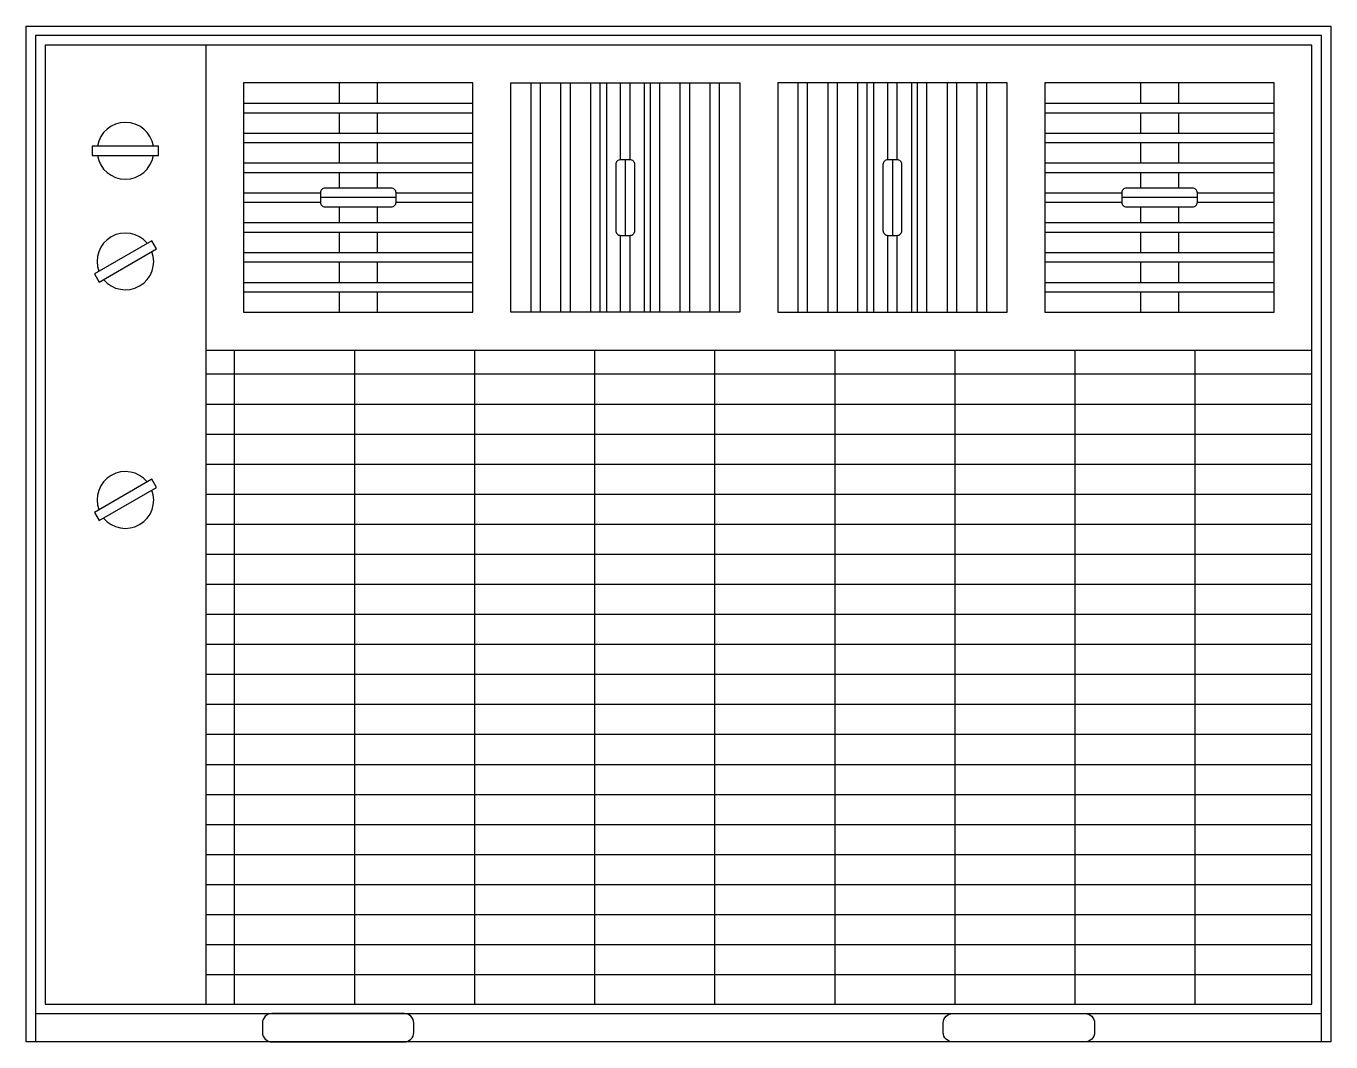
# Model space of a CAD drawing. Header units: millimetres. Extents: x 1427.751 to 1428.441, y 2716.526 to 2717.063.
import ezdxf

# ---------------------------------------------------------------- set-up
doc = ezdxf.new("R2010")
doc.units = ezdxf.units.MM
doc.header["$LTSCALE"] = 10
doc.layers.add('Equipam_diversos', color=1, linetype='Continuous')

msp = doc.modelspace()

# ---------------------------------------------------------------- hatches: boundary and pattern name
at = {"layer": 'Equipam_diversos'}
h = msp.add_hatch(dxfattribs=at)
h.set_pattern_fill('GRATE', color=256, scale=0.02, style=0)
h.paths.add_polyline_path([(1427.84575, 2716.89193), (1427.84575, 2716.54618), (1428.43075, 2716.54618), (1428.43075, 2716.89193)])

# ---------------------------------------------------------------- linework, layer by layer
for p, q in [((1427.84575, 2717.05318), (1427.84575, 2716.54618)), ((1427.91638, 2717.03318), (1427.91638, 2717.0224)), ((1427.93638, 2717.03318), (1427.93638, 2717.0224)), ((1428.01778, 2716.91193), (1428.01778, 2717.03318)), ((1428.02278, 2716.91193), (1428.02278, 2717.03318)), ((1428.03356, 2716.91193), (1428.03356, 2717.03318)), ((1428.03856, 2716.91193), (1428.03856, 2717.03318)), ((1428.04934, 2716.91193), (1428.04934, 2717.03318)), ((1428.05434, 2716.91193), (1428.05434, 2717.03318)), ((1428.05763, 2717.03318), (1428.05763, 2716.91193)), ((1428.06513, 2716.99255), (1428.06513, 2717.03318)), ((1428.07013, 2716.99255), (1428.07013, 2717.03318)), ((1428.07763, 2717.03318), (1428.07763, 2716.91193)), ((1428.08091, 2716.91193), (1428.08091, 2717.03318)), ((1428.08591, 2716.91193), (1428.08591, 2717.03318)), ((1428.09669, 2716.91193), (1428.09669, 2717.03318)), ((1428.10169, 2716.91193), (1428.10169, 2717.03318)), ((1428.11247, 2716.91193), (1428.11247, 2717.03318)), ((1428.11747, 2716.91193), (1428.11747, 2717.03318)), ((1428.15903, 2716.91193), (1428.15903, 2717.03318)), ((1428.16403, 2716.91193), (1428.16403, 2717.03318)), ((1428.17481, 2716.91193), (1428.17481, 2717.03318)), ((1428.17981, 2716.91193), (1428.17981, 2717.03318)), ((1428.19059, 2716.91193), (1428.19059, 2717.03318)), ((1428.19559, 2716.91193), (1428.19559, 2717.03318)), ((1428.19888, 2717.03318), (1428.19888, 2716.91193)), ((1428.20638, 2716.99255), (1428.20638, 2717.03318)), ((1428.21138, 2716.99255), (1428.21138, 2717.03318)), ((1428.21888, 2717.03318), (1428.21888, 2716.91193)), ((1428.22216, 2716.91193), (1428.22216, 2717.03318)), ((1428.22716, 2716.91193), (1428.22716, 2717.03318)), ((1428.23794, 2716.91193), (1428.23794, 2717.03318)), ((1428.24294, 2716.91193), (1428.24294, 2717.03318)), ((1428.25372, 2716.91193), (1428.25372, 2717.03318)), ((1428.25872, 2716.91193), (1428.25872, 2717.03318)), ((1428.34013, 2717.03318), (1428.34013, 2717.0224)), ((1428.36013, 2717.03318), (1428.36013, 2717.0224)), ((1427.86575, 2717.0224), (1427.987, 2717.0224)), ((1428.2895, 2717.0224), (1428.41075, 2717.0224)), ((1427.86575, 2717.0174), (1427.987, 2717.0174)), ((1427.91638, 2717.0174), (1427.91638, 2717.00661)), ((1427.93638, 2717.0174), (1427.93638, 2717.00661)), ((1428.2895, 2717.0174), (1428.41075, 2717.0174)), ((1428.34013, 2717.0174), (1428.34013, 2717.00661)), ((1428.36013, 2717.0174), (1428.36013, 2717.00661)), ((1427.86575, 2717.00661), (1427.987, 2717.00661)), ((1428.2895, 2717.00661), (1428.41075, 2717.00661)), ((1427.86575, 2717.00161), (1427.987, 2717.00161)), ((1427.91638, 2717.00161), (1427.91638, 2716.99083)), ((1427.93638, 2717.00161), (1427.93638, 2716.99083)), ((1428.2895, 2717.00161), (1428.41075, 2717.00161)), ((1428.34013, 2717.00161), (1428.34013, 2716.99083)), ((1428.36013, 2717.00161), (1428.36013, 2716.99083)), ((1428.06763, 2716.99255), (1428.06763, 2716.95255)), ((1428.20888, 2716.99255), (1428.20888, 2716.95255)), ((1427.86575, 2716.99083), (1427.987, 2716.99083)), ((1427.86575, 2716.98583), (1427.987, 2716.98583)), ((1427.91638, 2716.98583), (1427.91638, 2716.97755)), ((1427.93638, 2716.98583), (1427.93638, 2716.97755)), ((1428.2895, 2716.99083), (1428.41075, 2716.99083)), ((1428.2895, 2716.98583), (1428.41075, 2716.98583)), ((1428.34013, 2716.98583), (1428.34013, 2716.97755)), ((1428.36013, 2716.98583), (1428.36013, 2716.97755)), ((1427.86575, 2716.97505), (1427.90638, 2716.97505)), ((1427.94638, 2716.97255), (1427.90638, 2716.97255)), ((1427.94638, 2716.97505), (1427.987, 2716.97505)), ((1428.2895, 2716.97505), (1428.33013, 2716.97505)), ((1428.37013, 2716.97255), (1428.33013, 2716.97255)), ((1428.37013, 2716.97505), (1428.41075, 2716.97505)), ((1427.86575, 2716.97005), (1427.90638, 2716.97005)), ((1427.91638, 2716.96755), (1427.91638, 2716.95927)), ((1427.93638, 2716.96755), (1427.93638, 2716.95927)), ((1427.94638, 2716.97005), (1427.987, 2716.97005)), ((1428.2895, 2716.97005), (1428.33013, 2716.97005)), ((1428.34013, 2716.96755), (1428.34013, 2716.95927)), ((1428.36013, 2716.96755), (1428.36013, 2716.95927)), ((1428.37013, 2716.97005), (1428.41075, 2716.97005)), ((1427.86575, 2716.95927), (1427.987, 2716.95927)), ((1428.2895, 2716.95927), (1428.41075, 2716.95927)), ((1427.86575, 2716.95427), (1427.987, 2716.95427)), ((1427.91638, 2716.95427), (1427.91638, 2716.94349)), ((1427.93638, 2716.95427), (1427.93638, 2716.94349)), ((1428.06513, 2716.91193), (1428.06513, 2716.95255)), ((1428.07013, 2716.91193), (1428.07013, 2716.95255)), ((1428.20638, 2716.91193), (1428.20638, 2716.95255)), ((1428.21138, 2716.91193), (1428.21138, 2716.95255)), ((1428.2895, 2716.95427), (1428.41075, 2716.95427)), ((1428.34013, 2716.95427), (1428.34013, 2716.94349)), ((1428.36013, 2716.95427), (1428.36013, 2716.94349)), ((1427.86575, 2716.94349), (1427.987, 2716.94349)), ((1427.86575, 2716.93849), (1427.987, 2716.93849)), ((1427.91638, 2716.93849), (1427.91638, 2716.92771)), ((1427.93638, 2716.93849), (1427.93638, 2716.92771)), ((1428.2895, 2716.94349), (1428.41075, 2716.94349)), ((1428.2895, 2716.93849), (1428.41075, 2716.93849)), ((1428.34013, 2716.93849), (1428.34013, 2716.92771)), ((1428.36013, 2716.93849), (1428.36013, 2716.92771)), ((1427.86575, 2716.92771), (1427.987, 2716.92771)), ((1428.2895, 2716.92771), (1428.41075, 2716.92771)), ((1427.86575, 2716.92271), (1427.987, 2716.92271)), ((1427.91638, 2716.92271), (1427.91638, 2716.91193)), ((1427.93638, 2716.92271), (1427.93638, 2716.91193)), ((1428.2895, 2716.92271), (1428.41075, 2716.92271)), ((1428.34013, 2716.92271), (1428.34013, 2716.91193)), ((1428.36013, 2716.92271), (1428.36013, 2716.91193)), ((1427.84575, 2716.89193), (1428.43075, 2716.89193)), ((1427.75575, 2716.54118), (1427.75575, 2716.52618)), ((1428.43575, 2716.52618), (1428.43575, 2716.54118))]:
    msp.add_line(p, q, dxfattribs=at)
for points in [[(1428.44075, 2716.52618), (1427.75075, 2716.52618), (1427.75075, 2717.06318), (1428.44075, 2717.06318)], [(1427.75575, 2716.54118), (1428.43575, 2716.54118), (1428.43575, 2717.05818), (1427.75575, 2717.05818)], [(1428.43075, 2717.05318), (1427.76075, 2717.05318), (1427.76075, 2716.54618), (1428.43075, 2716.54618)], [(1427.86575, 2716.91193), (1427.987, 2716.91193), (1427.987, 2717.03318), (1427.86575, 2717.03318)], [(1428.007, 2716.91193), (1428.007, 2717.03318), (1428.12825, 2717.03318), (1428.12825, 2716.91193)], [(1428.14825, 2717.03318), (1428.14825, 2716.91193), (1428.2695, 2716.91193), (1428.2695, 2717.03318)], [(1428.2895, 2717.03318), (1428.2895, 2716.91193), (1428.41075, 2716.91193), (1428.41075, 2717.03318)], [(1427.78575, 2716.99976), (1427.78575, 2716.99476), (1427.82075, 2716.99476), (1427.82075, 2716.99976)], [(1427.78685, 2716.93222), (1427.78935, 2716.92789), (1427.81966, 2716.94539), (1427.81716, 2716.94972)], [(1427.78685, 2716.80608), (1427.78935, 2716.80175), (1427.81966, 2716.81925), (1427.81716, 2716.82358)]]:
    msp.add_lwpolyline(points, close=True, dxfattribs=at)
for points in [[(1428.06263, 2716.95505, 0.414214), (1428.06513, 2716.95255), (1428.07013, 2716.95255, 0.414214), (1428.07263, 2716.95505), (1428.07263, 2716.99005, 0.414214), (1428.07013, 2716.99255), (1428.06513, 2716.99255, 0.414214), (1428.06263, 2716.99005)], [(1428.20388, 2716.95505, 0.414214), (1428.20638, 2716.95255), (1428.21138, 2716.95255, 0.414214), (1428.21388, 2716.95505), (1428.21388, 2716.99005, 0.414214), (1428.21138, 2716.99255), (1428.20638, 2716.99255, 0.414214), (1428.20388, 2716.99005)], [(1427.90888, 2716.97755, 0.414214), (1427.90638, 2716.97505), (1427.90638, 2716.97005, 0.414214), (1427.90888, 2716.96755), (1427.94388, 2716.96755, 0.414214), (1427.94638, 2716.97005), (1427.94638, 2716.97505, 0.414214), (1427.94388, 2716.97755)], [(1428.33263, 2716.97755, 0.414214), (1428.33013, 2716.97505), (1428.33013, 2716.97005, 0.414214), (1428.33263, 2716.96755), (1428.36763, 2716.96755, 0.414214), (1428.37013, 2716.97005), (1428.37013, 2716.97505, 0.414214), (1428.36763, 2716.97755)], [(1427.88075, 2716.54118, 0.414214), (1427.87575, 2716.53618), (1427.87575, 2716.53118, 0.414214), (1427.88075, 2716.52618), (1427.95075, 2716.52618, 0.414214), (1427.95575, 2716.53118), (1427.95575, 2716.53618, 0.414214), (1427.95075, 2716.54118)], [(1428.31075, 2716.54118, -0.414214), (1428.31575, 2716.53618), (1428.31575, 2716.53118, -0.414214), (1428.31075, 2716.52618), (1428.24075, 2716.52618, -0.414214), (1428.23575, 2716.53118), (1428.23575, 2716.53618, -0.414214), (1428.24075, 2716.54118)]]:
    msp.add_lwpolyline(points, format="xyb", close=True, dxfattribs=at)
for centre, start, end in [((1427.80325, 2716.99726), 9.59407, 170.40593), ((1427.80325, 2716.99726), 189.59407, 350.40593), ((1427.80325, 2716.9388), 39.59407, 200.40593), ((1427.80325, 2716.9388), 219.59407, 20.40593), ((1427.80325, 2716.81267), 39.59407, 200.40593), ((1427.80325, 2716.81267), 219.59407, 20.40593)]:
    msp.add_arc(centre, 0.015, start, end, dxfattribs=at)

doc.saveas('drawing.dxf')
